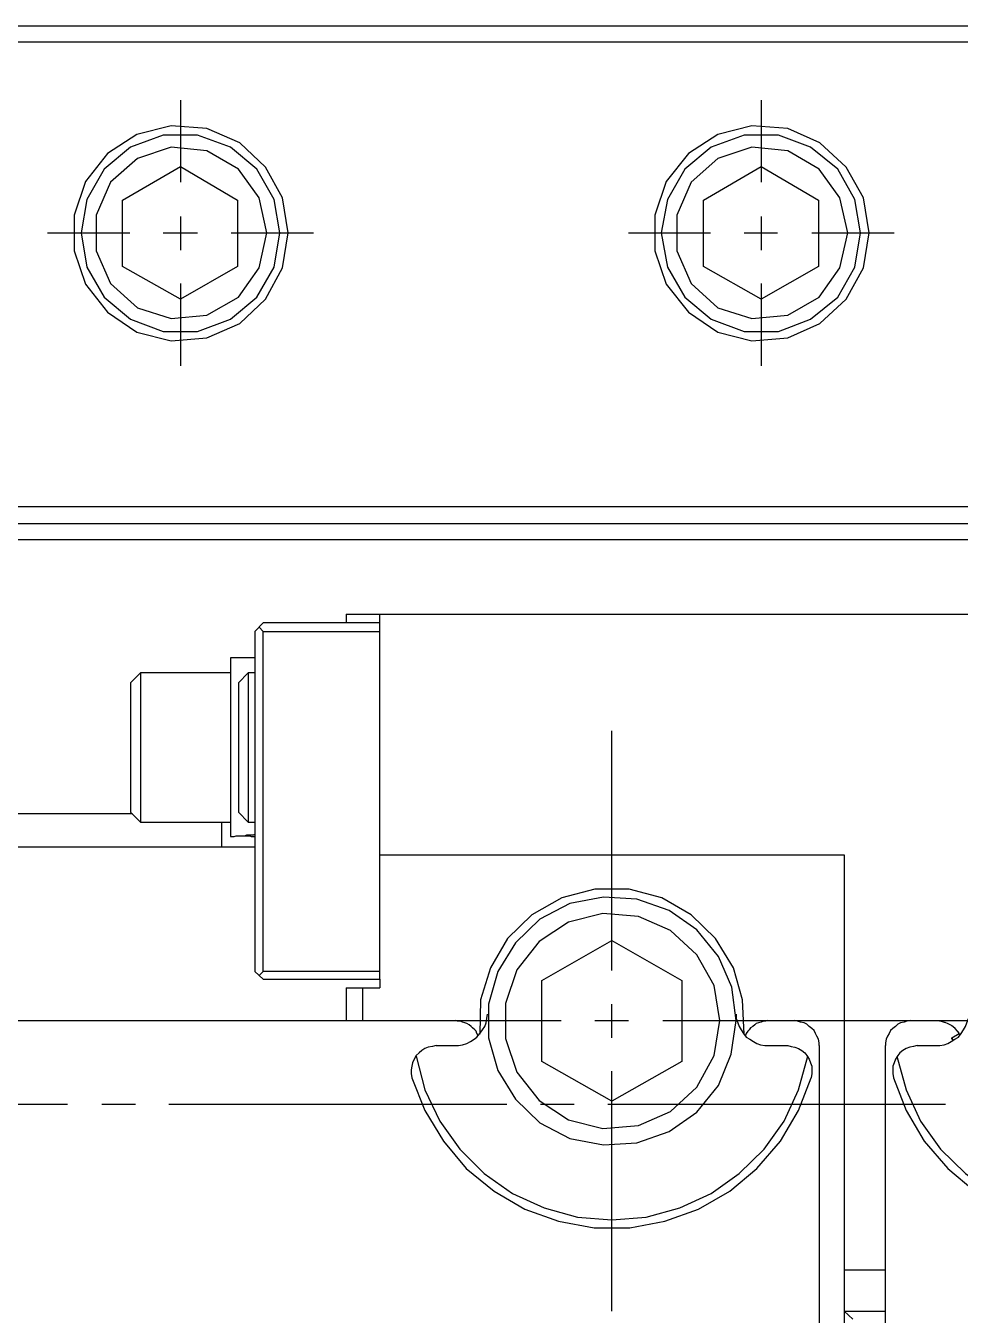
# Model space of a CAD drawing. Header units: millimetres. Extents: x -211 to 45495, y 24 to 52952.
# Drawn here: x 23495.8 to 23608.4, y 28336.5 to 28492 of the extents above; entities that cross this region are included whole.
import ezdxf

# ---------------------------------------------------------------- set-up
doc = ezdxf.new("R2010")
doc.units = ezdxf.units.MM
doc.layers.add('Layer2', color=7, linetype='Continuous')

# ---------------------------------------------------------------- blocks, each defined once
blk = doc.blocks.new('BLKF854')
at = {"layer": 'Layer2', "color": 7, "linetype": 'Continuous', "lineweight": 25}
blk.add_line((23687.41, 28490.04), (23359.4, 28490.04), dxfattribs=at)
blk = doc.blocks.new('BLKF1035')
at = {"layer": 'Layer2', "color": 7, "linetype": 'Continuous', "lineweight": 25}
for p, q in [((23565.3, 28384.98), (23561.16, 28383.95)), ((23569.6, 28384.63), (23565.3, 28384.98)), ((23573.48, 28382.91), (23569.6, 28384.63)), ((23561.16, 28383.95), (23557.63, 28381.62)), ((23576.66, 28379.98), (23573.48, 28382.91)), ((23557.63, 28381.62), (23554.96, 28378.18)), ((23578.73, 28376.28), (23576.66, 28379.98)), ((23554.96, 28378.18), (23553.58, 28374.13)), ((23579.42, 28372.06), (23578.73, 28376.28)), ((23553.58, 28374.13), (23553.58, 28369.91)), ((23553.58, 28369.91), (23554.96, 28365.86)), ((23576.66, 28364.05), (23578.73, 28367.84)), ((23554.96, 28365.86), (23557.63, 28362.42)), ((23573.48, 28361.12), (23576.66, 28364.05)), ((23557.63, 28362.42), (23561.16, 28360.09)), ((23569.6, 28359.4), (23573.48, 28361.12)), ((23561.16, 28360.09), (23565.3, 28359.06)), ((23565.3, 28359.06), (23569.6, 28359.4))]:
    blk.add_line(p, q, dxfattribs=at)
blk = doc.blocks.new('BLKF1036')
at = {"layer": 'Layer2', "color": 7, "linetype": 'Continuous', "lineweight": 25}
for p, q in [((23561.33, 28386.18), (23557.72, 28384.29)), ((23565.38, 28386.96), (23561.33, 28386.18)), ((23569.43, 28386.7), (23565.38, 28386.96)), ((23573.3, 28385.32), (23569.43, 28386.7)), ((23557.72, 28384.29), (23554.79, 28381.45)), ((23576.66, 28383), (23573.3, 28385.32)), ((23579.25, 28379.81), (23576.66, 28383)), ((23554.79, 28381.45), (23552.64, 28378)), ((23580.88, 28376.11), (23579.25, 28379.81)), ((23552.64, 28378), (23551.52, 28374.04)), ((23581.4, 28372.06), (23580.88, 28376.11)), ((23551.52, 28374.04), (23551.52, 28369.99)), ((23551.52, 28369.99), (23552.64, 28366.03)), ((23579.25, 28364.23), (23580.8, 28368.01)), ((23552.64, 28366.03), (23554.79, 28362.59)), ((23576.66, 28361.04), (23579.25, 28364.23)), ((23554.79, 28362.59), (23557.72, 28359.75)), ((23573.3, 28358.71), (23576.66, 28361.04)), ((23557.72, 28359.75), (23561.33, 28357.85)), ((23561.33, 28357.85), (23565.38, 28357.08)), ((23569.43, 28357.34), (23573.3, 28358.71)), ((23565.38, 28357.08), (23569.43, 28357.34))]:
    blk.add_line(p, q, dxfattribs=at)
blk = doc.blocks.new('BLKF1163')
at = {"layer": 'Layer2', "color": 7, "linetype": 'Continuous', "lineweight": 25}
for p, q in [((23509.23, 28476), (23505.96, 28473.16)), ((23513.28, 28477.38), (23509.23, 28476)), ((23517.59, 28476.95), (23513.28, 28477.38)), ((23521.38, 28474.71), (23517.59, 28476.95)), ((23523.87, 28471.26), (23521.38, 28474.71)), ((23505.96, 28473.16), (23504.24, 28469.2)), ((23524.82, 28467.05), (23523.87, 28471.26)), ((23504.24, 28469.2), (23504.24, 28464.89)), ((23504.24, 28464.89), (23505.96, 28460.93)), ((23521.38, 28459.3), (23523.87, 28462.83)), ((23505.96, 28460.93), (23509.23, 28458)), ((23517.59, 28457.14), (23521.38, 28459.3)), ((23509.23, 28458), (23513.28, 28456.71)), ((23513.28, 28456.71), (23517.59, 28457.14))]:
    blk.add_line(p, q, dxfattribs=at)
blk = doc.blocks.new('BLKF1164')
at = {"layer": 'Layer2', "color": 7, "linetype": 'Continuous', "lineweight": 25}
for p, q in [((23512.33, 28478.84), (23508.37, 28477.38)), ((23516.47, 28478.84), (23512.33, 28478.84)), ((23520.43, 28477.38), (23516.47, 28478.84)), ((23508.37, 28477.38), (23505.19, 28474.71)), ((23523.62, 28474.71), (23520.43, 28477.38)), ((23505.19, 28474.71), (23503.12, 28471.09)), ((23525.68, 28471.09), (23523.62, 28474.71)), ((23503.12, 28471.09), (23502.43, 28467.05)), ((23526.37, 28467.05), (23525.68, 28471.09)), ((23502.43, 28467.05), (23503.12, 28462.91)), ((23503.12, 28462.91), (23505.19, 28459.3)), ((23523.62, 28459.3), (23525.68, 28462.91)), ((23505.19, 28459.3), (23508.37, 28456.63)), ((23520.43, 28456.63), (23523.62, 28459.3)), ((23508.37, 28456.63), (23512.33, 28455.16)), ((23516.47, 28455.16), (23520.43, 28456.63)), ((23512.33, 28455.16), (23516.47, 28455.16))]:
    blk.add_line(p, q, dxfattribs=at)
blk = doc.blocks.new('BLKF1167')
at = {"layer": 'Layer2', "color": 7, "linetype": 'Continuous', "lineweight": 25}
for p, q in [((23579.16, 28476), (23575.97, 28473.16)), ((23583.29, 28477.38), (23579.16, 28476)), ((23587.6, 28476.95), (23583.29, 28477.38)), ((23591.39, 28474.71), (23587.6, 28476.95)), ((23593.89, 28471.26), (23591.39, 28474.71)), ((23575.97, 28473.16), (23574.25, 28469.2)), ((23594.83, 28467.05), (23593.89, 28471.26)), ((23574.25, 28469.2), (23574.25, 28464.89)), ((23574.25, 28464.89), (23575.97, 28460.93)), ((23591.39, 28459.3), (23593.89, 28462.83)), ((23575.97, 28460.93), (23579.16, 28458)), ((23587.6, 28457.14), (23591.39, 28459.3)), ((23579.16, 28458), (23583.29, 28456.71)), ((23583.29, 28456.71), (23587.6, 28457.14))]:
    blk.add_line(p, q, dxfattribs=at)
blk = doc.blocks.new('BLKF1168')
at = {"layer": 'Layer2', "color": 7, "linetype": 'Continuous', "lineweight": 25}
for p, q in [((23582.35, 28478.84), (23578.38, 28477.38)), ((23586.48, 28478.84), (23582.35, 28478.84)), ((23590.35, 28477.38), (23586.48, 28478.84)), ((23578.38, 28477.38), (23575.2, 28474.71)), ((23593.63, 28474.71), (23590.35, 28477.38)), ((23575.2, 28474.71), (23573.13, 28471.09)), ((23595.69, 28471.09), (23593.63, 28474.71)), ((23573.13, 28471.09), (23572.36, 28467.05)), ((23596.38, 28467.05), (23595.69, 28471.09)), ((23572.36, 28467.05), (23573.13, 28462.91)), ((23573.13, 28462.91), (23575.2, 28459.3)), ((23593.63, 28459.3), (23595.69, 28462.91)), ((23575.2, 28459.3), (23578.38, 28456.63)), ((23590.35, 28456.63), (23593.63, 28459.3)), ((23578.38, 28456.63), (23582.35, 28455.16)), ((23586.48, 28455.16), (23590.35, 28456.63)), ((23582.35, 28455.16), (23586.48, 28455.16))]:
    blk.add_line(p, q, dxfattribs=at)
blk = doc.blocks.new('BLKF1340')
at = {"layer": 'Layer2', "color": 7, "linetype": 'Continuous', "lineweight": 25}
for p, q in [((23600.34, 28365.17), (23601.89, 28361.21)), ((23601.89, 28361.21), (23604.05, 28357.51)), ((23644.69, 28357.51), (23646.93, 28361.21)), ((23604.05, 28357.51), (23606.89, 28354.24)), ((23641.94, 28354.24), (23644.69, 28357.51)), ((23606.89, 28354.24), (23610.16, 28351.48)), ((23638.58, 28351.48), (23641.94, 28354.24)), ((23610.16, 28351.48), (23613.95, 28349.33)), ((23634.88, 28349.33), (23638.58, 28351.48)), ((23613.95, 28349.33), (23618, 28347.86)), ((23630.83, 28347.86), (23634.88, 28349.33)), ((23618, 28347.86), (23622.22, 28347.09)), ((23622.22, 28347.09), (23626.52, 28347.09)), ((23626.52, 28347.09), (23630.83, 28347.86))]:
    blk.add_line(p, q, dxfattribs=at)
blk = doc.blocks.new('BLKF1341')
at = {"layer": 'Layer2', "color": 7, "linetype": 'Continuous', "lineweight": 25}
for p, q in [((23600.77, 28367.76), (23601.89, 28363.71)), ((23601.89, 28363.71), (23603.62, 28359.92)), ((23645.12, 28359.92), (23646.93, 28363.71)), ((23603.62, 28359.92), (23606.03, 28356.56)), ((23642.71, 28356.56), (23645.12, 28359.92)), ((23606.03, 28356.56), (23609.04, 28353.63)), ((23639.78, 28353.63), (23642.71, 28356.56)), ((23609.04, 28353.63), (23612.4, 28351.22)), ((23636.34, 28351.22), (23639.78, 28353.63)), ((23612.4, 28351.22), (23616.19, 28349.5)), ((23632.55, 28349.5), (23636.34, 28351.22)), ((23616.19, 28349.5), (23620.24, 28348.38)), ((23628.59, 28348.38), (23632.55, 28349.5)), ((23620.24, 28348.38), (23624.37, 28348.04)), ((23624.37, 28348.04), (23628.59, 28348.38))]:
    blk.add_line(p, q, dxfattribs=at)
blk = doc.blocks.new('BLKF1343')
at = {"layer": 'Layer2', "color": 7, "linetype": 'Continuous', "lineweight": 25}
for p, q in [((23609.21, 28371.8), (23609.39, 28372.32)), ((23608.18, 28370.08), (23608.52, 28370.51)), ((23608.52, 28370.51), (23608.78, 28370.94)), ((23608.78, 28370.94), (23609.04, 28371.37)), ((23609.04, 28371.37), (23609.21, 28371.8)), ((23605.42, 28369.05), (23605.94, 28369.05)), ((23605.94, 28369.05), (23606.46, 28369.13)), ((23606.46, 28369.13), (23606.89, 28369.31)), ((23606.89, 28369.31), (23607.32, 28369.56)), ((23607.32, 28369.56), (23607.75, 28369.82)), ((23607.75, 28369.82), (23608.18, 28370.08))]:
    blk.add_line(p, q, dxfattribs=at)
blk = doc.blocks.new('BLKF1344')
at = {"layer": 'Layer2', "color": 7, "linetype": 'Continuous', "lineweight": 25}
for p, q in [((23602.32, 28368.88), (23601.89, 28368.7)), ((23602.75, 28368.96), (23602.32, 28368.88)), ((23603.19, 28369.05), (23602.75, 28368.96)), ((23600.6, 28367.41), (23600.43, 28366.98)), ((23600.86, 28367.84), (23600.6, 28367.41)), ((23601.12, 28368.19), (23600.86, 28367.84)), ((23601.46, 28368.44), (23601.12, 28368.19)), ((23601.89, 28368.7), (23601.46, 28368.44)), ((23600.43, 28366.98), (23600.26, 28366.55)), ((23600.26, 28366.55), (23600.26, 28366.12)), ((23600.26, 28366.12), (23600.26, 28365.69))]:
    blk.add_line(p, q, dxfattribs=at)
blk = doc.blocks.new('BLKF1375')
at = {"layer": 'Layer2', "color": 7, "linetype": 'Continuous', "lineweight": 25}
for p, q in [((23542.3, 28365.17), (23543.85, 28361.21)), ((23543.85, 28361.21), (23546.09, 28357.51)), ((23586.74, 28357.51), (23588.89, 28361.21)), ((23546.09, 28357.51), (23548.85, 28354.24)), ((23583.9, 28354.24), (23586.74, 28357.51)), ((23548.85, 28354.24), (23552.21, 28351.48)), ((23580.62, 28351.48), (23583.9, 28354.24)), ((23552.21, 28351.48), (23555.91, 28349.33)), ((23576.83, 28349.33), (23580.62, 28351.48)), ((23555.91, 28349.33), (23559.96, 28347.86)), ((23572.79, 28347.86), (23576.83, 28349.33)), ((23559.96, 28347.86), (23564.26, 28347.09)), ((23564.26, 28347.09), (23568.57, 28347.09)), ((23568.57, 28347.09), (23572.79, 28347.86))]:
    blk.add_line(p, q, dxfattribs=at)
blk = doc.blocks.new('BLKF1376')
at = {"layer": 'Layer2', "color": 7, "linetype": 'Continuous', "lineweight": 25}
for p, q in [((23542.82, 28367.76), (23543.85, 28363.71)), ((23543.85, 28363.71), (23545.66, 28359.92)), ((23587.17, 28359.92), (23588.89, 28363.71)), ((23545.66, 28359.92), (23548.07, 28356.56)), ((23584.76, 28356.56), (23587.17, 28359.92)), ((23548.07, 28356.56), (23551, 28353.63)), ((23581.74, 28353.63), (23584.76, 28356.56)), ((23551, 28353.63), (23554.44, 28351.22)), ((23578.38, 28351.22), (23581.74, 28353.63)), ((23554.44, 28351.22), (23558.23, 28349.5)), ((23574.6, 28349.5), (23578.38, 28351.22)), ((23558.23, 28349.5), (23562.28, 28348.38)), ((23570.55, 28348.38), (23574.6, 28349.5)), ((23562.28, 28348.38), (23566.41, 28348.04)), ((23566.41, 28348.04), (23570.55, 28348.38))]:
    blk.add_line(p, q, dxfattribs=at)
blk = doc.blocks.new('BLKF1377')
at = {"layer": 'Layer2', "color": 7, "linetype": 'Continuous', "lineweight": 25}
for p, q in [((23581.4, 28372.84), (23581.4, 28372.32)), ((23581.4, 28372.32), (23581.57, 28371.8)), ((23581.57, 28371.8), (23581.74, 28371.37)), ((23581.74, 28371.37), (23582, 28370.94)), ((23582, 28370.94), (23582.26, 28370.51)), ((23582.26, 28370.51), (23582.6, 28370.08)), ((23582.6, 28370.08), (23583.03, 28369.82)), ((23583.03, 28369.82), (23583.47, 28369.56)), ((23583.47, 28369.56), (23583.9, 28369.31)), ((23583.9, 28369.31), (23584.33, 28369.13)), ((23584.33, 28369.13), (23584.84, 28369.05)), ((23584.84, 28369.05), (23585.36, 28369.05))]:
    blk.add_line(p, q, dxfattribs=at)
blk = doc.blocks.new('BLKF1378')
at = {"layer": 'Layer2', "color": 7, "linetype": 'Continuous', "lineweight": 25}
for p, q in [((23551.26, 28371.8), (23551.34, 28372.32)), ((23550.14, 28370.08), (23550.48, 28370.51)), ((23550.48, 28370.51), (23550.83, 28370.94)), ((23550.83, 28370.94), (23551.09, 28371.37)), ((23551.09, 28371.37), (23551.26, 28371.8)), ((23545.23, 28369.05), (23547.9, 28369.05)), ((23547.9, 28369.05), (23548.42, 28369.13)), ((23548.42, 28369.13), (23548.93, 28369.31)), ((23548.93, 28369.31), (23549.36, 28369.56)), ((23549.36, 28369.56), (23549.79, 28369.82)), ((23549.79, 28369.82), (23550.14, 28370.08))]:
    blk.add_line(p, q, dxfattribs=at)
blk = doc.blocks.new('BLKF1379')
at = {"layer": 'Layer2', "color": 7, "linetype": 'Continuous', "lineweight": 25}
for p, q in [((23544.28, 28368.88), (23543.85, 28368.7)), ((23544.8, 28368.96), (23544.28, 28368.88)), ((23545.23, 28369.05), (23544.8, 28368.96)), ((23542.56, 28367.41), (23542.39, 28366.98)), ((23542.82, 28367.84), (23542.56, 28367.41)), ((23543.16, 28368.19), (23542.82, 28367.84)), ((23543.51, 28368.44), (23543.16, 28368.19)), ((23543.85, 28368.7), (23543.51, 28368.44)), ((23542.3, 28366.55), (23542.22, 28366.12)), ((23542.22, 28366.12), (23542.22, 28365.69)), ((23542.39, 28366.98), (23542.3, 28366.55))]:
    blk.add_line(p, q, dxfattribs=at)
blk = doc.blocks.new('BLKF1380')
at = {"layer": 'Layer2', "color": 7, "linetype": 'Continuous', "lineweight": 25}
for p, q in [((23587.6, 28369.05), (23588.03, 28368.96)), ((23588.03, 28368.96), (23588.46, 28368.88)), ((23588.46, 28368.88), (23588.89, 28368.7)), ((23588.89, 28368.7), (23589.32, 28368.44)), ((23589.32, 28368.44), (23589.67, 28368.19)), ((23589.67, 28368.19), (23589.92, 28367.84)), ((23589.92, 28367.84), (23590.18, 28367.41)), ((23590.18, 28367.41), (23590.35, 28366.98)), ((23590.35, 28366.98), (23590.53, 28366.55)), ((23590.53, 28366.55), (23590.53, 28366.12)), ((23590.53, 28366.12), (23590.53, 28365.69))]:
    blk.add_line(p, q, dxfattribs=at)
blk = doc.blocks.new('BLKF1381')
at = {"layer": 'Layer2', "color": 7, "linetype": 'Continuous', "lineweight": 25}
for p, q in [((23564.35, 28387.91), (23560.39, 28386.87)), ((23568.48, 28387.91), (23564.35, 28387.91)), ((23572.44, 28386.87), (23568.48, 28387.91)), ((23560.39, 28386.87), (23556.77, 28384.81)), ((23575.97, 28384.81), (23572.44, 28386.87)), ((23556.77, 28384.81), (23553.84, 28381.96)), ((23578.9, 28381.96), (23575.97, 28384.81)), ((23553.84, 28381.96), (23551.78, 28378.43)), ((23581.05, 28378.43), (23578.9, 28381.96)), ((23551.78, 28378.43), (23550.57, 28374.56)), ((23582.17, 28374.56), (23581.05, 28378.43)), ((23582.35, 28370.43), (23582.17, 28374.56))]:
    blk.add_line(p, q, dxfattribs=at)
blk = doc.blocks.new('BLKF1384')
at = {"layer": 'Layer2', "color": 7, "linetype": 'Continuous', "lineweight": 25}
for p, q in [((23607.4, 28369.91), (23607.4, 28369.99)), ((23607.4, 28369.82), (23607.4, 28369.91)), ((23607.49, 28369.82), (23607.4, 28369.82)), ((23607.49, 28369.65), (23607.49, 28369.82)), ((23607.58, 28369.65), (23607.49, 28369.65))]:
    blk.add_line(p, q, dxfattribs=at)
blk = doc.blocks.new('BLKF1389')
at = {"layer": 'Layer2', "color": 7, "linetype": 'Continuous', "lineweight": 25}
for p, q in [((23605.6, 28372.06), (23605.68, 28372.06)), ((23605.68, 28372.06), (23606.11, 28371.98)), ((23606.11, 28371.98), (23606.46, 28371.89)), ((23606.46, 28371.89), (23606.54, 28371.89)), ((23606.54, 28371.89), (23606.89, 28371.72)), ((23606.89, 28371.72), (23607.06, 28371.63)), ((23607.06, 28371.63), (23607.4, 28371.46)), ((23607.4, 28371.46), (23607.75, 28371.2)), ((23607.75, 28371.2), (23607.75, 28371.11)), ((23607.75, 28371.11), (23608.01, 28370.77))]:
    blk.add_line(p, q, dxfattribs=at)
blk = doc.blocks.new('BLKF1391')
at = {"layer": 'Layer2', "color": 7, "linetype": 'Continuous', "lineweight": 25}
for p, q in [((23601.64, 28371.89), (23601.2, 28371.8)), ((23601.98, 28371.98), (23601.64, 28371.89)), ((23602.41, 28372.06), (23601.98, 28371.98)), ((23599.83, 28370.51), (23599.65, 28370.17)), ((23600, 28370.86), (23599.83, 28370.51)), ((23600.26, 28371.11), (23600, 28370.86)), ((23600.6, 28371.37), (23600.26, 28371.11)), ((23600.86, 28371.63), (23600.6, 28371.37)), ((23601.2, 28371.8), (23600.86, 28371.63)), ((23599.48, 28369.82), (23599.4, 28369.39)), ((23599.65, 28370.17), (23599.48, 28369.82))]:
    blk.add_line(p, q, dxfattribs=at)
blk = doc.blocks.new('BLKF1414')
at = {"layer": 'Layer2', "color": 7, "linetype": 'Continuous', "lineweight": 25}
for p, q in [((23589.15, 28371.89), (23588.8, 28371.98)), ((23589.58, 28371.8), (23589.15, 28371.89)), ((23589.92, 28371.63), (23589.58, 28371.8)), ((23590.18, 28371.37), (23589.92, 28371.63)), ((23590.53, 28371.11), (23590.18, 28371.37)), ((23590.78, 28370.86), (23590.53, 28371.11)), ((23590.96, 28370.51), (23590.78, 28370.86)), ((23591.13, 28370.17), (23590.96, 28370.51)), ((23591.3, 28369.82), (23591.13, 28370.17)), ((23591.39, 28369.39), (23591.3, 28369.82)), ((23591.39, 28369.05), (23591.39, 28369.39))]:
    blk.add_line(p, q, dxfattribs=at)
blk = doc.blocks.new('BLKF1415')
at = {"layer": 'Layer2', "color": 7, "linetype": 'Continuous', "lineweight": 25}
for p, q in [((23548.16, 28371.98), (23547.81, 28371.98)), ((23548.42, 28371.89), (23548.16, 28371.98)), ((23548.68, 28371.8), (23548.42, 28371.89)), ((23548.93, 28371.72), (23548.68, 28371.8)), ((23549.19, 28371.54), (23548.93, 28371.72)), ((23549.45, 28371.37), (23549.19, 28371.54)), ((23549.62, 28371.2), (23549.45, 28371.37)), ((23549.88, 28370.94), (23549.62, 28371.2)), ((23550.05, 28370.77), (23549.88, 28370.94)), ((23550.14, 28370.51), (23550.05, 28370.77)), ((23550.31, 28370.25), (23550.14, 28370.51))]:
    blk.add_line(p, q, dxfattribs=at)
blk = doc.blocks.new('BLKF1418')
at = {"layer": 'Layer2', "color": 7, "linetype": 'Continuous', "lineweight": 25}
for p, q in [((23584.41, 28371.89), (23584.07, 28371.8)), ((23584.67, 28371.98), (23584.41, 28371.89)), ((23584.93, 28371.98), (23584.67, 28371.98)), ((23585.19, 28372.06), (23584.93, 28371.98)), ((23582.78, 28370.77), (23582.6, 28370.51)), ((23582.95, 28370.94), (23582.78, 28370.77)), ((23583.12, 28371.2), (23582.95, 28370.94)), ((23583.38, 28371.37), (23583.12, 28371.2)), ((23583.64, 28371.54), (23583.38, 28371.37)), ((23583.81, 28371.72), (23583.64, 28371.54)), ((23584.07, 28371.8), (23583.81, 28371.72))]:
    blk.add_line(p, q, dxfattribs=at)
blk = doc.blocks.new('BLKF1428')
at = {"layer": 'Layer2', "color": 7, "linetype": 'Continuous', "lineweight": 25}
for p, q in [((23520.43, 28394.28), (23520.86, 28394.28)), ((23520.86, 28394.28), (23521.12, 28394.36)), ((23521.12, 28394.36), (23522.15, 28394.36)), ((23522.15, 28394.36), (23522.41, 28394.45)), ((23522.41, 28394.45), (23522.67, 28394.45)), ((23522.67, 28394.45), (23522.93, 28394.45)), ((23522.93, 28394.45), (23523.19, 28394.45))]:
    blk.add_line(p, q, dxfattribs=at)
blk = doc.blocks.new('BLKF1466')
at = {"layer": 'Layer2', "color": 7, "linetype": 'Continuous', "lineweight": 25}
for p, q in [((23583.29, 28479.96), (23579.16, 28478.93)), ((23587.6, 28479.62), (23583.29, 28479.96)), ((23591.47, 28477.9), (23587.6, 28479.62)), ((23579.16, 28478.93), (23575.63, 28476.6)), ((23594.66, 28474.97), (23591.47, 28477.9)), ((23575.63, 28476.6), (23572.96, 28473.25)), ((23596.73, 28471.26), (23594.66, 28474.97)), ((23572.96, 28473.25), (23571.58, 28469.2)), ((23597.42, 28467.05), (23596.73, 28471.26)), ((23571.58, 28469.2), (23571.58, 28464.89)), ((23571.58, 28464.89), (23572.96, 28460.85)), ((23594.66, 28459.04), (23596.73, 28462.83)), ((23572.96, 28460.85), (23575.63, 28457.49)), ((23591.47, 28456.11), (23594.66, 28459.04)), ((23575.63, 28457.49), (23579.16, 28455.08)), ((23587.6, 28454.39), (23591.47, 28456.11)), ((23579.16, 28455.08), (23583.29, 28454.04)), ((23583.29, 28454.04), (23587.6, 28454.39))]:
    blk.add_line(p, q, dxfattribs=at)
blk = doc.blocks.new('BLKF1467')
at = {"layer": 'Layer2', "color": 7, "linetype": 'Continuous', "lineweight": 25}
for p, q in [((23513.28, 28479.96), (23509.15, 28478.93)), ((23517.59, 28479.62), (23513.28, 28479.96)), ((23521.55, 28477.9), (23517.59, 28479.62)), ((23509.15, 28478.93), (23505.62, 28476.6)), ((23524.65, 28474.97), (23521.55, 28477.9)), ((23505.62, 28476.6), (23502.95, 28473.25)), ((23526.72, 28471.26), (23524.65, 28474.97)), ((23502.95, 28473.25), (23501.57, 28469.2)), ((23527.4, 28467.05), (23526.72, 28471.26)), ((23501.57, 28469.2), (23501.57, 28464.89)), ((23501.57, 28464.89), (23502.95, 28460.85)), ((23524.65, 28459.04), (23526.72, 28462.83)), ((23502.95, 28460.85), (23505.62, 28457.49)), ((23521.55, 28456.11), (23524.65, 28459.04)), ((23505.62, 28457.49), (23509.15, 28455.08)), ((23517.59, 28454.39), (23521.55, 28456.11)), ((23509.15, 28455.08), (23513.28, 28454.04)), ((23513.28, 28454.04), (23517.59, 28454.39))]:
    blk.add_line(p, q, dxfattribs=at)
blk = doc.blocks.new('BLKF800')
at = {"layer": 'Layer2', "color": 7, "linetype": 'Continuous', "lineweight": 25}
for p, q in [((23296.36, 28492.02), (23689.39, 28492.02)), ((23514.4, 28483.06), (23514.4, 28473.16)), ((23584.41, 28483.06), (23584.41, 28473.16)), ((23507.43, 28471.01), (23514.4, 28475.05)), ((23514.4, 28475.05), (23521.29, 28471.01)), ((23577.44, 28471.01), (23584.41, 28475.05)), ((23584.41, 28475.05), (23591.3, 28471.01)), ((23507.43, 28463), (23507.43, 28471.01)), ((23521.29, 28471.01), (23521.29, 28463)), ((23577.44, 28463), (23577.44, 28471.01)), ((23591.3, 28471.01), (23591.3, 28463)), ((23514.4, 28469.03), (23514.4, 28464.98)), ((23584.41, 28469.03), (23584.41, 28464.98)), ((23498.38, 28467.05), (23508.29, 28467.05)), ((23512.33, 28467.05), (23516.47, 28467.05)), ((23520.52, 28467.05), (23530.42, 28467.05)), ((23523.87, 28462.83), (23524.82, 28467.05)), ((23525.68, 28462.91), (23526.37, 28467.05)), ((23526.72, 28462.83), (23527.4, 28467.05)), ((23568.4, 28467.05), (23578.3, 28467.05)), ((23582.35, 28467.05), (23586.39, 28467.05)), ((23590.53, 28467.05), (23600.43, 28467.05)), ((23593.89, 28462.83), (23594.83, 28467.05)), ((23595.69, 28462.91), (23596.38, 28467.05)), ((23596.73, 28462.83), (23597.42, 28467.05)), ((23514.4, 28459.04), (23507.43, 28463)), ((23521.29, 28463), (23514.4, 28459.04)), ((23584.41, 28459.04), (23577.44, 28463)), ((23591.3, 28463), (23584.41, 28459.04)), ((23514.4, 28460.93), (23514.4, 28451.03)), ((23584.41, 28460.93), (23584.41, 28451.03)), ((23359.4, 28434.06), (23687.41, 28434.06)), ((23296.36, 28432), (23689.39, 28432)), ((23674.4, 28430.02), (23369.39, 28430.02)), ((23523.36, 28418.99), (23524.39, 28420.03)), ((23538.43, 28420.03), (23524.39, 28420.03)), ((23534.38, 28421.06), (23534.38, 28420.03)), ((23534.38, 28421.06), (23654.42, 28421.06)), ((23538.43, 28392.04), (23538.43, 28421.06)), ((23523.36, 28418.99), (23523.36, 28378)), ((23524.39, 28418.99), (23523.87, 28419.51)), ((23524.39, 28418.99), (23538.43, 28418.99)), ((23524.39, 28378), (23524.39, 28418.99)), ((23538.43, 28377.06), (23538.43, 28418.99)), ((23520.43, 28415.81), (23520.43, 28394.28)), ((23523.36, 28415.81), (23520.43, 28415.81)), ((23509.58, 28414), (23508.37, 28412.79)), ((23509.58, 28414), (23509.58, 28396)), ((23520.43, 28414), (23509.58, 28414)), ((23522.58, 28414), (23521.38, 28412.79)), ((23522.58, 28414), (23522.58, 28396)), ((23523.36, 28414), (23522.58, 28414)), ((23508.37, 28412.79), (23508.37, 28397.21)), ((23521.38, 28412.79), (23521.38, 28397.21)), ((23566.41, 28378.09), (23566.41, 28407.02)), ((23369.39, 28397.03), (23508.63, 28397.03)), ((23508.37, 28397.21), (23509.58, 28396)), ((23521.38, 28397.21), (23522.58, 28396)), ((23509.58, 28396), (23520.43, 28396)), ((23519.4, 28392.99), (23519.4, 28396)), ((23522.58, 28396), (23523.36, 28396)), ((23521.89, 28394.36), (23522.75, 28394.36)), ((23522.75, 28394.36), (23522.93, 28394.28)), ((23522.93, 28394.28), (23523.36, 28394.28)), ((23523.19, 28394.45), (23523.36, 28394.54)), ((23523.36, 28392.99), (23045.42, 28392.99)), ((23538.43, 28392.04), (23594.4, 28392.04)), ((23594.4, 28392.04), (23594.4, 28342.01)), ((23557.98, 28376.88), (23566.41, 28381.71)), ((23566.41, 28381.71), (23574.85, 28376.88)), ((23524.39, 28377.06), (23523.36, 28378)), ((23523.87, 28377.49), (23524.39, 28378)), ((23538.43, 28378), (23524.39, 28378)), ((23524.39, 28377.06), (23538.43, 28377.06)), ((23538.43, 28377.06), (23538.43, 28376.02)), ((23557.98, 28367.15), (23557.98, 28376.88)), ((23574.85, 28376.88), (23574.85, 28367.15)), ((23534.38, 28376.02), (23534.38, 28372.06)), ((23534.38, 28376.02), (23538.43, 28376.02)), ((23536.36, 28376.02), (23536.36, 28372.06)), ((23550.57, 28374.56), (23550.48, 28370.43)), ((23566.41, 28369.99), (23566.41, 28374.04)), ((23442.41, 28372.06), (23547.56, 28372.06)), ((23531.37, 28372.06), (23560.3, 28372.06)), ((23547.81, 28371.98), (23547.56, 28372.06)), ((23551.34, 28372.32), (23551.43, 28372.84)), ((23564.35, 28372.06), (23568.4, 28372.06)), ((23572.53, 28372.06), (23601.38, 28372.06)), ((23578.73, 28367.84), (23579.42, 28372.06)), ((23580.8, 28368.01), (23581.4, 28372.06)), ((23585.19, 28372.06), (23588.37, 28372.06)), ((23588.8, 28371.98), (23588.37, 28372.06)), ((23589.41, 28372.06), (23618.26, 28372.06)), ((23602.41, 28372.06), (23605.6, 28372.06)), ((23582.6, 28370.51), (23582.52, 28370.25)), ((23607.4, 28369.99), (23608.27, 28370.51)), ((23608.01, 28370.77), (23608.27, 28370.51)), ((23608.27, 28370.43), (23608.27, 28370.51)), ((23608.35, 28370.34), (23608.27, 28370.43)), ((23585.36, 28369.05), (23587.6, 28369.05)), ((23591.39, 28369.05), (23591.39, 28214.99)), ((23599.4, 28369.39), (23599.4, 28369.05)), ((23599.4, 28214.99), (23599.4, 28369.05)), ((23603.19, 28369.05), (23605.42, 28369.05)), ((23588.89, 28363.71), (23590.01, 28367.76)), ((23542.22, 28365.69), (23542.3, 28365.17)), ((23566.41, 28362.33), (23557.98, 28367.15)), ((23574.85, 28367.15), (23566.41, 28362.33)), ((23566.41, 28337.01), (23566.41, 28365.95)), ((23590.53, 28365.69), (23590.44, 28365.17)), ((23600.26, 28365.69), (23600.34, 28365.17)), ((23588.89, 28361.21), (23590.44, 28365.17)), ((23460.15, 28361.99), (23500.8, 28361.99)), ((23504.93, 28361.99), (23508.98, 28361.99)), ((23513.02, 28361.99), (23553.76, 28361.99)), ((23557.8, 28361.99), (23561.85, 28361.99)), ((23565.9, 28361.99), (23606.63, 28361.99)), ((23594.4, 28342.01), (23599.4, 28342.01)), ((23594.4, 28342.01), (23594.4, 28242.03)), ((23594.4, 28337.01), (23599.4, 28337.01)), ((23594.4, 28337.01), (23595.44, 28336.07))]:
    blk.add_line(p, q, dxfattribs=at)
for name in ['BLKF854', 'BLKF1467', 'BLKF1466', 'BLKF1164', 'BLKF1168', 'BLKF1163', 'BLKF1167', 'BLKF1428', 'BLKF1381', 'BLKF1036', 'BLKF1035', 'BLKF1378', 'BLKF1415', 'BLKF1377', 'BLKF1418', 'BLKF1414', 'BLKF1391', 'BLKF1343', 'BLKF1389', 'BLKF1379', 'BLKF1380', 'BLKF1344', 'BLKF1384', 'BLKF1376', 'BLKF1341', 'BLKF1375', 'BLKF1340']:
    blk.add_blockref(name, (0, 0), dxfattribs=at)

msp = doc.modelspace()

# ---------------------------------------------------------------- block references
at = {"layer": 'Layer2', "color": 7, "linetype": 'Continuous', "lineweight": 25}
msp.add_blockref('BLKF800', (0, 0), dxfattribs=at)

doc.saveas('drawing.dxf')
